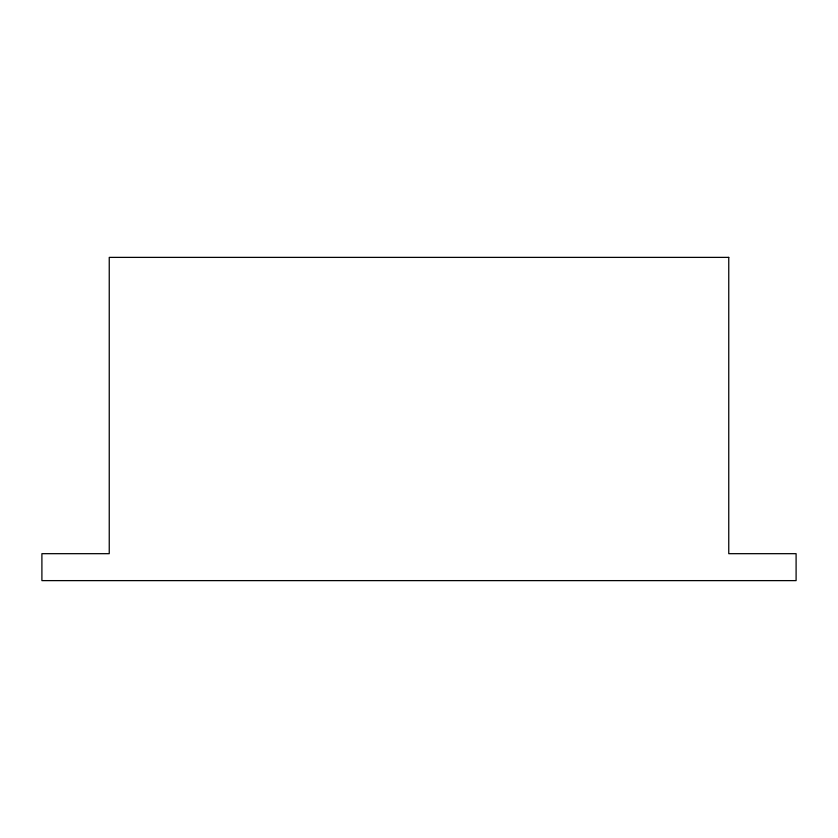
<?xml version="1.0" encoding="UTF-8"?>
<svg xmlns="http://www.w3.org/2000/svg" width="838" height="838" viewBox="0 0 838 838"><rect width="100%" height="100%" fill="white"/><g stroke="black" fill="none" stroke-linecap="round" stroke-linejoin="round"><path stroke-width="1.26" d="M728.756 257.381L109.244 257.381L109.244 553.677L41.9 553.677L41.9 580.619L796.1 580.619L796.1 553.677L728.756 553.677L728.756 257.381"/></g></svg>
